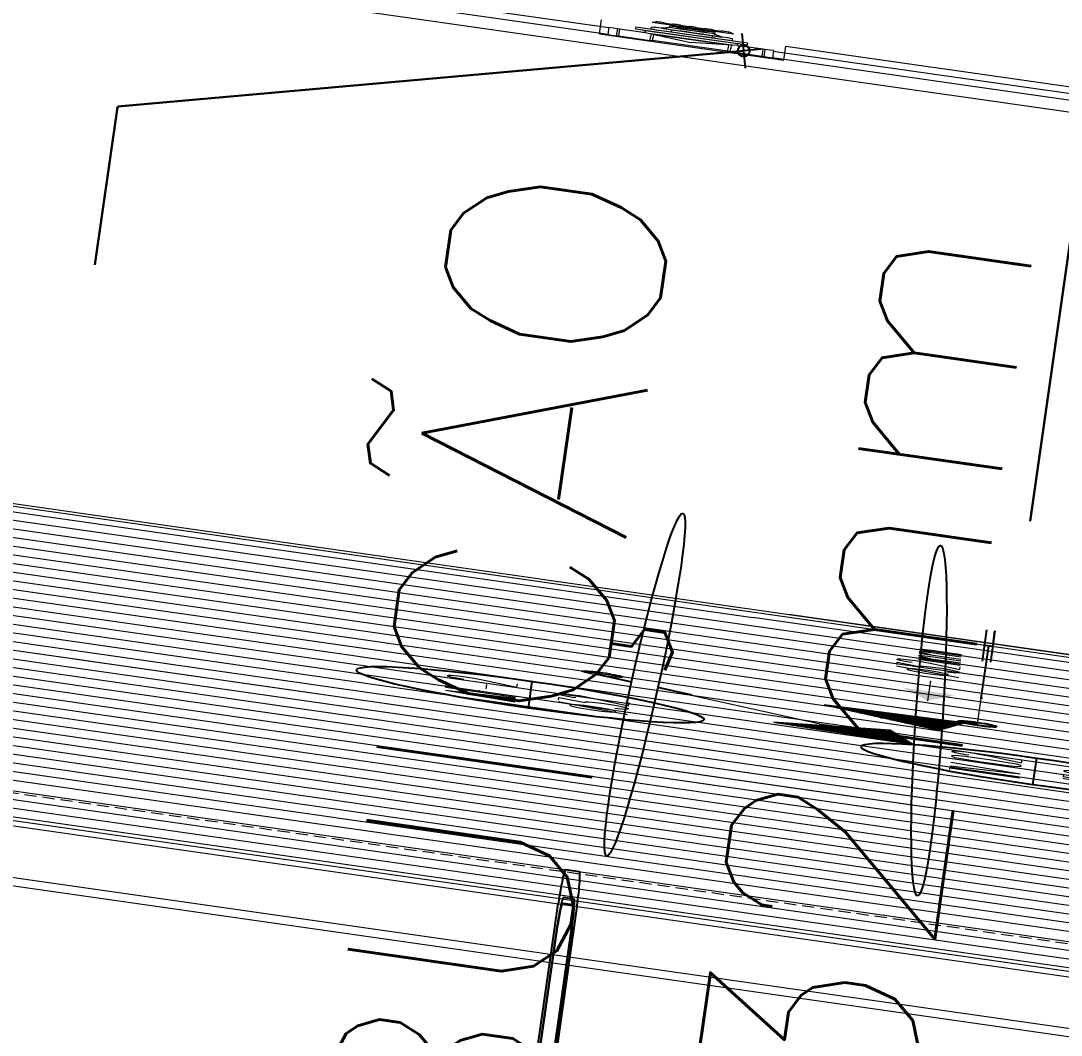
# Model space of a CAD drawing. Header units: millimetres. Extents: x -361192058 to 101130107379, y -14071650034 to 19218552450.
# Drawn here: x -125915.1 to -125827.1, y 41718.4 to 41804.2 of the extents above; entities that cross this region are included whole.
import ezdxf
from ezdxf.enums import TextEntityAlignment as Align

# ---------------------------------------------------------------- set-up
doc = ezdxf.new("R2010")
doc.units = ezdxf.units.MM
doc.header["$LTSCALE"] = 0.5
doc.linetypes.add('HIDDEN2', pattern=[0.1875, 0.125, -0.0625])
for name, color, linetype in [('02', 2, 'Continuous'), ('APBAN', 4, 'Continuous'), ('CONEXAO_AG_FRIA', 3, 'Continuous'), ('CONEXAO_ESGOTO', 7, 'Continuous'), ('CONEXÃO_HIDRÁULICA', 2, 'Continuous'), ('DETALHE_CONEXAO_EG', 3, 'Continuous'), ('DIVERSOS', 4, 'Continuous'), ('ESQUADRIAS', 3, 'Continuous'), ('HATCH', 8, 'Continuous'), ('MOBIL-I', 251, 'Continuous'), ('parede', 2, 'Continuous'), ('projeção 02', 7, 'HIDDEN2'), ('tubulação esg', 4, 'Continuous'), ('TUBULAÇÃO_HIDRÁULICA', 5, 'Continuous'), ('TXT_0', 7, 'Continuous')]:
    doc.layers.add(name, color=color, linetype=linetype)
doc.styles.add('ADITIVOCAD', font='ROMANS.shx')
doc.styles.add('COTAS', font='romans.shx')
doc.styles.add('R80', font='simplex.shx', dxfattribs={"height": 0.2})
doc.styles.add('ROMANS', font='romans', dxfattribs={"height": 0.1})
doc.styles.get("Standard").update_dxf_attribs({"font": 'txt.shx', "height": 0.12})
doc.dimstyles.new('COTAS', dxfattribs={"dimtxt": 0.08, "dimasz": 0.06, "dimexe": 0.18, "dimexo": 0.0625, "dimgap": 0.05, "dimtad": 1, "dimdec": 4, "dimzin": 4, "dimdsep": 46, "dimtxsty": 'R80', "dimblk1": 'DOT', "dimblk2": 'DOT', "dimsah": 1, "dimcen": 0.09, "dimse1": 1, "dimse2": 1, "dimclrt": 150, "dimadec": 0, "dimazin": 0, "dimtfac": 1, "dimtdec": 4, "dimtmove": 2, "dimatfit": 3, "dimldrblk": 'DOT', "dimfxl": 0, "dimtolj": 1, "dimtzin": 0, "dimarcsym": 0})

# ---------------------------------------------------------------- blocks, each defined once
blk = doc.blocks.new('_Dot')
at = {"color": 0, "lineweight": -2}
blk.add_line((-0.5, 0), (-1, 0), dxfattribs=at)
at = {"color": 0, "const_width": 0.5}
blk.add_lwpolyline([(-0.25, 0, 1), (0.25, 0, 1)], format="xyb", close=True, dxfattribs=at)
blk = doc.blocks.new('DOT')
for p, q in [((0, -1.5), (0, 1.5)), ((1.5, 0), (-1.5, 0))]:
    blk.add_line(p, q)
blk.add_circle((0, 0), 0.5)
blk = doc.blocks.new('Adh_hicol0')
for radius in [0.559, 0.515]:
    blk.add_circle((0, 0), radius)
blk = doc.blocks.new('Adh_BalaoAf')
for p, q in [((0, 0), (0.65, 0)), ((1.8, 0), (1.15, 0))]:
    blk.add_line(p, q)
blk.add_circle((0.9, 0), 0.25)
blk = doc.blocks.new('Adh_Afn')
blk.add_line((-0.25, 0), (0.25, 0))
blk.add_circle((0, 0), 0.25)
at = {"flags": 8}
for tag, p in [('$AF', (0, 0.0703)), ('$DIAM', (0, -0.0909))]:
    blk.add_attdef(tag, text='', height=0.1, dxfattribs=at).set_placement(p, align=Align.MIDDLE)
blk = doc.blocks.new('Adh_cx_te90')
for p, q in [((-0.075, -0.0225), (-0.075, 0.0225)), ((0.075, 0), (0.075, 0.0225)), ((0.075, 0.0225), (0.075, -0.0225)), ((0.075, 0), (-0.075, 0)), ((0, -0.075), (0, 0)), ((-0.0225, -0.075), (0.0225, -0.075))]:
    blk.add_line(p, q)
blk = doc.blocks.new('ADC_VASO_02')
blk.add_lwpolyline([(-0.175, 0.15), (-0.175, 0.6, -0.414214), (-0.125, 0.65), (0.125, 0.65, -0.414214), (0.175, 0.6), (0.175, 0.1496)], format="xyb")
for points in [[(0.1388, 0.2754, -0.414214), (0.0988, 0.2354), (-0.0948, 0.2354, -0.414214), (-0.1348, 0.2754), (-0.1348, 0.5704, -0.414214), (-0.0948, 0.6104), (0.0988, 0.6104, -0.414214), (0.1388, 0.5704)], [(0.1303, 0.2754, -0.414214), (0.0988, 0.2439), (-0.0948, 0.2439, -0.414214), (-0.1263, 0.2754), (-0.1263, 0.5704, -0.414214), (-0.0948, 0.6019), (0.0988, 0.6019, -0.414214), (0.1303, 0.5704)], [(-0.17, 0.15, 0.414214), (-0.2, 0.12), (-0.2, 0), (0.2, 0), (0.2, 0.12, 0.414214), (0.17, 0.15)], [(-0.17, 0.14, 0.414214), (-0.19, 0.12), (-0.19, 0.01), (0.19, 0.01), (0.19, 0.12, 0.414214), (0.17, 0.14)]]:
    blk.add_lwpolyline(points, format="xyb", close=True)
blk.add_lwpolyline([(0.0363, 0.2439), (0.0363, 0.3375), (-0.0344, 0.3375), (-0.0344, 0.2439)])
blk.add_arc((0.0009, 0.3215), 0.0388, 24.3951, 155.6049)
blk = doc.blocks.new('APROVADO QUADRA 21.2 MBVII')
at = {"layer": 'HATCH', "lineweight": 18}
h = blk.add_hatch(dxfattribs=at)
h.set_pattern_fill('LINE,_O', color=256, scale=0.001, angle=337.2881)
h.set_pattern_definition([(337.28811485, (2264.5207745, 2139.821419), (0.0012258592473, 0.002928804211), [])])
h.paths.add_polyline_path([(4498.1207, 2276.7033), (4497.9575, 2276.8694), (4497.9184, 2276.6678)])
h = blk.add_hatch(dxfattribs=at)
h.set_pattern_fill('LINE,_O', color=256, scale=0.001, angle=68.4888)
h.set_pattern_definition([(68.48882318, (4682.0639565, 46.5603673), (-0.002953848728, 0.001164217631), [])])
h.paths.add_polyline_path([(4498.4076, 2276.8015), (4498.2449, 2276.6348), (4498.4473, 2276.6001)])
at = {"layer": 'CONEXAO_ESGOTO', "lineweight": 18}
blk.add_line((4499.1275, 2276.6564), (4498.7533, 2276.6564), dxfattribs=at)
blk.add_solid([(4498.7533, 2276.6564), (4498.9293, 2276.6189), (4498.9293, 2276.6939)], dxfattribs=at)
at = {"layer": 'DETALHE_CONEXAO_EG', "lineweight": 18}
for radius in [0.03, 0.0275]:
    blk.add_circle((4498.3923, 2277.1202), radius, dxfattribs=at)
for centre, radius, start, end in [((4498.3923, 2277.1202), 0.025, 302.8451, 122.8411), ((4498.3809, 2277.1276), 0.0137, 326.8705, 98.8182)]:
    blk.add_arc(centre, radius, start, end, dxfattribs=at)
at = {"layer": 'DIVERSOS', "color": 8, "lineweight": 18}
for p, q in [((4492.9711, 2261.3194), (4492.9711, 2283.9194)), ((4493.1211, 2261.8194), (4493.1211, 2283.9194)), ((4499.8211, 2276.1194), (4499.8211, 2276.9194)), ((4499.9711, 2275.7194), (4499.9711, 2276.8694))]:
    blk.add_line(p, q, dxfattribs=at)
at = {"layer": 'DIVERSOS', "lineweight": 18}
for p, q in [((4498.2564, 2277.0057), (4497.9184, 2276.6678)), ((4498.4473, 2276.6001), (4498.2449, 2276.6348))]:
    blk.add_line(p, q, dxfattribs=at)
for points in [[(4497.9184, 2276.6678), (4498.1207, 2276.7033), (4497.9575, 2276.8694)], [(4498.4473, 2276.6001), (4498.4076, 2276.8015), (4498.2449, 2276.6348)]]:
    blk.add_lwpolyline(points, dxfattribs=at)
at = {"layer": 'ESQUADRIAS', "color": 8, "lineweight": 18}
for p, q in [((4499.8211, 2283.9194), (4499.8211, 2276.9194)), ((4499.9711, 2283.9194), (4499.9711, 2268.9194)), ((4494.1711, 2277.9694), (4494.1711, 2271.6694))]:
    blk.add_line(p, q, dxfattribs=at)
at = {"layer": 'HATCH', "color": 8, "lineweight": 18}
for p, q in [((4494.8999, 2271.6694), (4494.8999, 2283.6694)), ((4495.0586, 2271.6694), (4495.0586, 2283.6694)), ((4495.2174, 2271.6694), (4495.2174, 2283.6694)), ((4495.3761, 2271.6694), (4495.3761, 2283.6694)), ((4495.5349, 2271.6694), (4495.5349, 2283.6694)), ((4495.6936, 2271.6694), (4495.6936, 2283.6694)), ((4495.8524, 2271.6694), (4495.8524, 2283.6694)), ((4494.2324, 2271.6694), (4494.2324, 2282.5194)), ((4494.3911, 2271.6694), (4494.3911, 2282.5194)), ((4494.5499, 2271.6694), (4494.5499, 2282.5194)), ((4494.7086, 2271.6694), (4494.7086, 2282.5194)), ((4498.0749, 2277.9238), (4498.0749, 2282.5194)), ((4498.2336, 2277.9238), (4498.2336, 2282.5194)), ((4498.8686, 2276.1194), (4498.8686, 2282.5194)), ((4499.0274, 2276.1194), (4499.0274, 2282.5194)), ((4499.1861, 2276.1194), (4499.1861, 2282.5194)), ((4499.3449, 2276.1194), (4499.3449, 2282.5194)), ((4499.5036, 2276.1194), (4499.5036, 2282.5194)), ((4499.6624, 2276.1194), (4499.6624, 2282.5194)), ((4498.3924, 2276.1194), (4498.3924, 2281.1077)), ((4498.5511, 2276.1194), (4498.5511, 2281.1077)), ((4498.7099, 2276.1194), (4498.7099, 2280.7277)), ((4496.0111, 2274.9786), (4496.0111, 2278.8536)), ((4496.1699, 2274.9786), (4496.1699, 2278.8536)), ((4496.3286, 2274.9786), (4496.3286, 2278.8536)), ((4496.4874, 2274.9786), (4496.4874, 2278.8536)), ((4496.6461, 2276.1194), (4496.6461, 2278.8536)), ((4496.8049, 2276.1194), (4496.8049, 2278.8536)), ((4496.9636, 2276.1194), (4496.9636, 2278.8536)), ((4497.1224, 2277.9238), (4497.1224, 2278.8536)), ((4497.2811, 2276.1194), (4497.2811, 2278.8536)), ((4497.4399, 2277.9238), (4497.4399, 2278.8536)), ((4497.5986, 2277.9238), (4497.5986, 2278.8536)), ((4497.7574, 2277.9238), (4497.7574, 2278.8536)), ((4497.9161, 2277.9238), (4497.9161, 2278.8536)), ((4494.0711, 2277.9694), (4494.0711, 2271.5694)), ((4497.1224, 2276.1194), (4497.1224, 2277.9238)), ((4497.2811, 2277.2848), (4497.2811, 2277.9238)), ((4497.4399, 2274.9786), (4497.4399, 2277.9238)), ((4497.5986, 2274.9786), (4497.5986, 2277.9238)), ((4497.7574, 2274.9786), (4497.7574, 2277.9238)), ((4497.9161, 2274.9786), (4497.9161, 2277.9238)), ((4498.0749, 2274.465), (4498.0749, 2277.9238)), ((4498.2336, 2274.465), (4498.2336, 2277.9238)), ((4496.6461, 2274.9786), (4496.6461, 2277.0194)), ((4496.8049, 2274.9786), (4496.8049, 2277.0194)), ((4496.9636, 2274.9786), (4496.9636, 2277.0194)), ((4497.1224, 2274.9786), (4497.1224, 2277.0194)), ((4497.2811, 2274.9786), (4497.2811, 2277.0194))]:
    blk.add_line(p, q, dxfattribs=at)
at = {"layer": 'parede', "color": 7, "lineweight": 18}
for p, q in [((4509.9035, 2283.7343), (4509.9035, 2271.2071)), ((4510.1067, 2277.2532), (4510.3676, 2277.2532)), ((4510.1067, 2277.2532), (4510.1067, 2276.9884)), ((4510.1067, 2276.9884), (4510.3676, 2276.9884)), ((4510.3676, 2276.9884), (4510.3676, 2275.5048))]:
    blk.add_line(p, q, dxfattribs=at)
at = {"layer": 'projeção 02', "color": 8, "lineweight": 18}
blk.add_line((4494.6711, 2272.1694), (4494.6711, 2278.4694), dxfattribs=at)
at = {"layer": 'tubulação esg', "lineweight": 18}
for p, q in [((4510.1226, 2282.9809), (4510.1226, 2277.2413)), ((4510.2439, 2282.9809), (4510.2439, 2277.2413)), ((4510.2523, 2277.2413), (4510.1141, 2277.2413)), ((4510.1141, 2277.2413), (4510.1141, 2277.2292)), ((4510.2523, 2277.2292), (4510.1141, 2277.2292)), ((4510.1141, 2277.2292), (4510.1171, 2277.2261)), ((4510.2523, 2277.2292), (4510.2493, 2277.2261)), ((4510.2523, 2277.2413), (4510.2523, 2277.2292)), ((4510.2493, 2277.2261), (4510.1171, 2277.2261)), ((4510.1171, 2277.2261), (4510.1171, 2277.1806)), ((4510.2493, 2277.2261), (4510.2493, 2277.1952)), ((4510.3271, 2277.2034), (4510.2893, 2277.2034)), ((4510.2893, 2277.2034), (4510.2893, 2277.0427)), ((4510.3271, 2277.2034), (4510.3271, 2277.0427)), ((4510.2493, 2277.1891), (4510.1832, 2277.123)), ((4510.2863, 2277.1891), (4510.2554, 2277.1891)), ((4510.2893, 2277.1922), (4510.2863, 2277.1891)), ((4510.2863, 2277.1891), (4510.2863, 2277.0569)), ((4510.1171, 2277.1806), (4510.1208, 2277.177)), ((4510.1171, 2277.1806), (4510.1832, 2277.1806)), ((4510.1208, 2277.177), (4510.1832, 2277.177)), ((4510.1208, 2277.0691), (4510.1208, 2277.177)), ((4510.2408, 2277.1806), (4510.1832, 2277.1806)), ((4510.2371, 2277.177), (4510.1832, 2277.177)), ((4510.2371, 2277.0691), (4510.2371, 2277.177)), ((4510.2408, 2277.0654), (4510.2408, 2277.1806)), ((4510.3331, 2277.1814), (4510.3627, 2277.1814)), ((4510.4574, 2277.1814), (4510.4711, 2277.1766)), ((4510.4574, 2277.1814), (4510.4574, 2277.0646)), ((4510.4103, 2277.1522), (4510.3687, 2277.1668)), ((4510.3687, 2277.1668), (4510.3687, 2277.0792)), ((4510.4136, 2277.1557), (4510.4302, 2277.1557)), ((4510.3331, 2277.1522), (4510.3627, 2277.1522)), ((4510.4103, 2277.1476), (4510.4103, 2277.0985)), ((4510.4336, 2277.1476), (4510.4336, 2277.0985)), ((4510.4103, 2277.1394), (4510.4103, 2277.1067)), ((4510.4136, 2277.1394), (4510.4302, 2277.1394)), ((4510.4336, 2277.1306), (4510.4574, 2277.1306)), ((4510.2493, 2277.0569), (4510.1832, 2277.123)), ((4510.4336, 2277.1155), (4510.4574, 2277.1155)), ((4510.4136, 2277.1067), (4510.4302, 2277.1067)), ((4510.3331, 2277.0938), (4510.3627, 2277.0938)), ((4510.4103, 2277.0938), (4510.3687, 2277.0792)), ((4510.4136, 2277.0903), (4510.4302, 2277.0903)), ((4510.1171, 2277.0654), (4510.1208, 2277.0691)), ((4510.1208, 2277.0691), (4510.1832, 2277.0691)), ((4510.2371, 2277.0691), (4510.1832, 2277.0691)), ((4510.4574, 2277.0646), (4510.4711, 2277.0694)), ((4510.1171, 2277.02), (4510.1171, 2277.0654)), ((4510.1171, 2277.0654), (4510.1832, 2277.0654)), ((4510.2408, 2277.0654), (4510.1832, 2277.0654)), ((4510.2863, 2277.0569), (4510.2554, 2277.0569)), ((4510.2893, 2277.0539), (4510.2863, 2277.0569)), ((4510.3331, 2277.0646), (4510.3627, 2277.0646)), ((4510.2493, 2277.02), (4510.2493, 2277.0509)), ((4510.3271, 2277.0427), (4510.2893, 2277.0427)), ((4510.1141, 2277.0169), (4510.1171, 2277.02)), ((4510.2523, 2277.0169), (4510.1141, 2277.0169)), ((4510.1141, 2277.0048), (4510.1141, 2277.0169)), ((4510.2493, 2277.02), (4510.1171, 2277.02)), ((4510.2523, 2277.0169), (4510.2493, 2277.02)), ((4510.2523, 2277.0048), (4510.2523, 2277.0169)), ((4510.2523, 2277.0048), (4510.1141, 2277.0048)), ((4510.1226, 2277.0048), (4510.1226, 2271.2071)), ((4510.2439, 2277.0048), (4510.2439, 2271.2071))]:
    blk.add_line(p, q, dxfattribs=at)
for centre, radius, start, end in [((4510.2554, 2277.1952), 0.00606, 180, 270), ((4510.3479, 2277.1668), 0.0208, 135.4223, 224.5777), ((4510.3479, 2277.1668), 0.0208, 315.4223, 44.5777), ((4510.4686, 2277.1696), 0.00752, 0, 70.6943), ((4510.4219, 2277.1476), 0.0117, 135.4223, 224.5777), ((4510.4219, 2277.1476), 0.0117, 315.4223, 44.5777), ((4510.4778, 2277.1577), 0.00752, 127.6906, 232.3094), ((4510.4686, 2277.1696), 0.00752, 307.6906, 0), ((4510.4013, 2277.123), 0.0742, 156.8351, 203.1649), ((4510.2944, 2277.123), 0.0742, 336.8351, 23.1649), ((4510.4686, 2277.1458), 0.00752, 0, 52.3094), ((4510.4686, 2277.1458), 0.00752, 307.6906, 0), ((4510.4519, 2277.123), 0.0416, 156.8351, 203.1649), ((4510.392, 2277.123), 0.0416, 336.8351, 23.1649), ((4510.4778, 2277.1339), 0.00752, 127.6906, 232.3094), ((4510.4686, 2277.122), 0.00752, 0, 52.3094), ((4510.4778, 2277.1122), 0.00752, 127.6906, 232.3094), ((4510.4686, 2277.1241), 0.00752, 307.6906, 0), ((4510.4219, 2277.0985), 0.0117, 135.4223, 224.5777), ((4510.4219, 2277.0985), 0.0117, 315.4223, 44.5777), ((4510.4686, 2277.1003), 0.00752, 0, 52.3094), ((4510.4686, 2277.1003), 0.00752, 307.6906, 0), ((4510.3479, 2277.0792), 0.0208, 135.4223, 224.5777), ((4510.3479, 2277.0792), 0.0208, 315.4223, 44.5777), ((4510.4778, 2277.0884), 0.00752, 127.6906, 232.3094), ((4510.4686, 2277.0765), 0.00752, 0, 52.3094), ((4510.4686, 2277.0765), 0.00752, 289.3057, 0), ((4510.2554, 2277.0509), 0.00606, 90, 180)]:
    blk.add_arc(centre, radius, start, end, dxfattribs=at)
at = {"layer": 'TUBULAÇÃO_HIDRÁULICA', "lineweight": 18}
for p, q in [((4499.9173, 2272.8257), (4499.9173, 2281.741)), ((4498.4617, 2276.5813), (4499.9173, 2276.5813))]:
    blk.add_line(p, q, dxfattribs=at)
at = {"layer": 'CONEXÃO_HIDRÁULICA', "lineweight": 18, "rotation": 270}
blk.add_blockref('Adh_cx_te90', (4499.9173, 2276.5813), dxfattribs=at)
at = {"layer": 'DIVERSOS', "lineweight": 18}
for p, rotation in [((4498.4617, 2276.5813), 134.9999999999954), ((4498.3781, 2277.1274), 224.9999999999954)]:
    blk.add_blockref('Adh_BalaoAf', p, dxfattribs=dict(at, rotation=rotation))
ref = blk.add_blockref('Adh_Afn', (4497.8253, 2277.2176), dxfattribs=at)
ref.add_attrib('$AF', 'AF-2', dxfattribs={"layer": 'TXT_0', "height": 0.1, "style": 'ADITIVOCAD', "flags": 8}).set_placement((4497.8253, 2277.2879), align=Align.MIDDLE)
ref.add_attrib('$DIAM', '%%C32', dxfattribs={"layer": 'TXT_0', "height": 0.1, "style": 'ADITIVOCAD', "flags": 8}).set_placement((4497.8253, 2277.1267), align=Align.MIDDLE)
ref = blk.add_blockref('Adh_Afn', (4497.7417, 2276.491), dxfattribs=at)
ref.add_attrib('$AF', 'TV 02', dxfattribs={"layer": 'TXT_0', "height": 0.1, "style": 'ADITIVOCAD', "flags": 8}).set_placement((4497.7417, 2276.5613), align=Align.MIDDLE)
ref.add_attrib('$DIAM', '%%C50', dxfattribs={"layer": 'TXT_0', "height": 0.1, "style": 'ADITIVOCAD', "flags": 8}).set_placement((4497.7417, 2276.4001), align=Align.MIDDLE)
at = {"layer": 'MOBIL-I', "color": 8, "lineweight": 18, "rotation": 269.9999999999999}
blk.add_blockref('ADC_VASO_02', (4486.2793, 2277.1225), dxfattribs=at)
at = {"layer": 'TUBULAÇÃO_HIDRÁULICA', "lineweight": 18, "xscale": 0.0500000000001819, "yscale": 0.0500000000001819, "zscale": 0.0500000000001819, "rotation": 180}
blk.add_blockref('Adh_hicol0', (4498.4617, 2276.5813), dxfattribs=at)
at = {"color": 0, "lineweight": 13, "flags": 8}
for p in [(4700.7247, 2280.1125), (4699.5738, 2277.8964), (4702.3546, 2276.195), (4703.6722, 2274.085), (4699.8445, 2272.2194), (4703.0488, 2270.137), (4703.0877, 2267.9803), (4700.6523, 2261.5216), (4700.7007, 2257.1593)]:
    blk.add_attdef('NIVEL', p, '', height=0.075, dxfattribs=at)
for rotation, width, p in [(90, 0.8, (4700.8205, 2275.7521)), (270, 0.6, (4703.8437, 2274.9021)), (90, 0.8, (4701.5575, 2268.5021)), (180, 0.6, (4651.1817, 2236.1931))]:
    blk.add_attdef('$PORTA', text='', height=0.09, rotation=rotation, dxfattribs=dict(at, width=width)).set_placement(p, align=Align.MIDDLE)
for p in [(4654.176, 2240.463), (4648.499, 2240.1923), (4637.8012, 2239.3845), (4633.4388, 2239.3361), (4656.3921, 2239.3121), (4652.4746, 2237.6822), (4646.4166, 2236.988), (4644.2598, 2236.9491), (4650.3646, 2236.3646)]:
    blk.add_attdef('NIVEL', p, '', height=0.075, rotation=270, dxfattribs=at)
at = {"color": 0, "lineweight": 13, "width": 0.8, "flags": 8}
for p in [(4652.0317, 2239.2163), (4644.7817, 2238.4793)]:
    blk.add_attdef('$PORTA', text='', height=0.09, dxfattribs=at).set_placement(p, align=Align.MIDDLE)
at = {"layer": 'APBAN', "lineweight": 18, "insert": (4507.6688, 2276.5982), "char_height": 0.309381, "attachment_point": 9, "style": 'COTAS'}
blk.add_mtext('DISTRIBUIÇÃO\\PGERAL DE %%C 32mm', dxfattribs=at)
at = {"layer": 'CONEXAO_AG_FRIA', "lineweight": 18, "style": 'ROMANS'}
blk.add_text(' %%C32mm', height=0.09, rotation=0.1652, dxfattribs=at).set_placement((4499.4441, 2276.6174), align=Align.CENTER)
at = {"layer": 'APBAN', "lineweight": 18, "annotation_type": 0, "has_hookline": 1, "hookline_direction": 1}
for points, text_width in [([(4510.1719, 2277.0465), (4507.5152, 2277.9177), (4507.4552, 2277.9177)], 2.0773), ([(4511.2024, 2275.8951), (4507.7188, 2276.5482)], 4.5818)]:
    blk.add_leader(points, dimstyle='COTAS', override={"dimldrblk": 'DOT'}, dxfattribs=dict(at, text_width=text_width))

msp = doc.modelspace()

# ---------------------------------------------------------------- block references
at = {"layer": '02', "color": 0, "lineweight": 30, "xscale": -4.574818403918471, "yscale": -59.40450511825884, "zscale": 4.574818403918471, "rotation": 261.8606972171988}
msp.add_blockref('APROVADO QUADRA 21.2 MBVII', (5129.041, 2225.201), dxfattribs=at)

doc.saveas('drawing.dxf')
